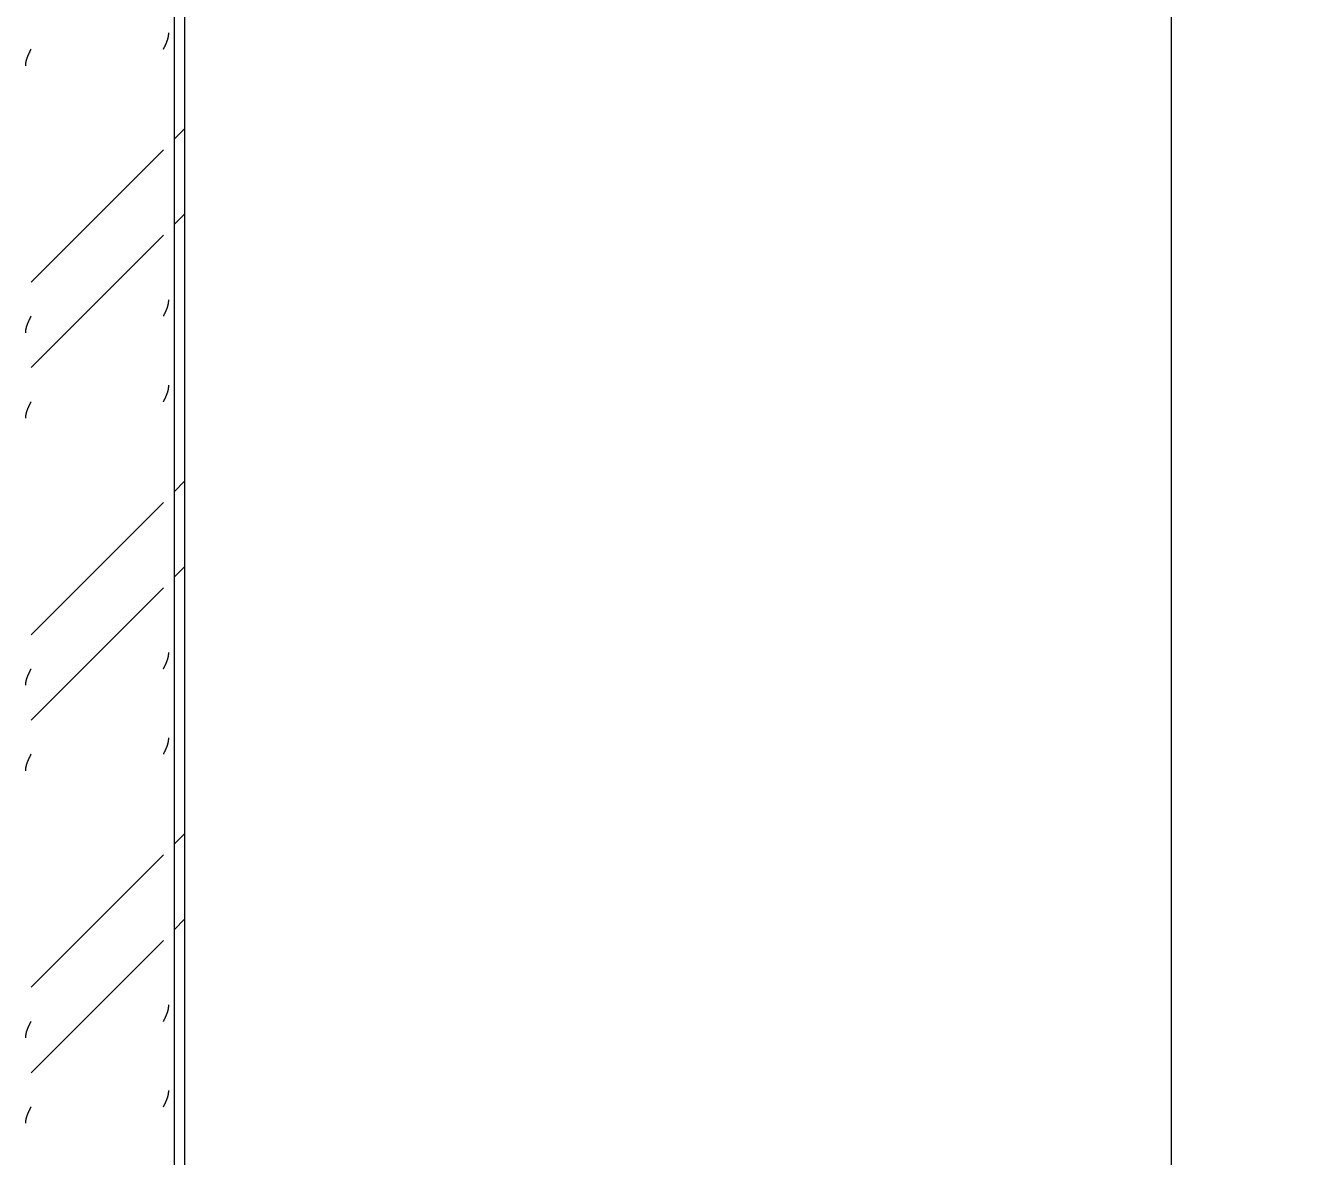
# Model space of a CAD drawing. Header units: centimetres. Extents: x -6111 to 13767, y -285 to 1600.
# Drawn here: x -4775.8 to -4592.4, y 330.4 to 491.7 of the extents above; entities that cross this region are included whole.
import ezdxf

# ---------------------------------------------------------------- set-up
doc = ezdxf.new("R2010")
doc.units = ezdxf.units.CM
for name, color, linetype, lineweight in [('A-ANNO-DIMS', 7, 'Continuous', 9), ('A-ANNO-DIMS-100', 7, 'Continuous', 9), ('S-COLS', 7, 'Continuous', 9)]:
    doc.layers.add(name, color=color, linetype=linetype, lineweight=lineweight)
doc.styles.add('Century Gothic_1', font='GOTHIC.TTF', dxfattribs={"height": 15})
doc.dimstyles.new('FCA_N_Cotas_E100', dxfattribs={"dimscale": 30.48, "dimtxt": 15.662524, "dimasz": 0.492126, "dimexe": 0.656168, "dimexo": 0.656168, "dimgap": 0.032808, "dimtad": 1, "dimlfac": 0.01, "dimrnd": 0.01, "dimzin": 0, "dimdsep": 46, "dimtxsty": 'Century Gothic_1', "dimblk1": 'OBLIQUE', "dimblk2": 'OBLIQUE', "dimsah": 1, "dimcen": 0.09, "dimdle": 0.656168, "dimadec": 3, "dimazin": 2, "dimtfac": 1, "dimtdec": 4, "dimtix": 1, "dimtmove": 0, "dimatfit": 3, "dimfxl": 1, "dimtvp": 1, "dimtolj": 1, "dimtzin": 0, "dimarcsym": 2})
pattern_1 = [(45, (0, 0), (-25.14472, 25.14472), []), (45, (0, 38.1), (-25.14472, 25.14472), [])]

# ---------------------------------------------------------------- blocks, each defined once
blk = doc.blocks.new('FP_3-Elevación Eje 1')
at = {"layer": 'S-COLS', "color": 9, "true_color": 0xc0c0c0}
for p, q in [((-4755.52, 489.74), (-4755.51, 489.77)), ((-4755.51, 489.77), (-4755.5, 489.81)), ((-4755.5, 489.81), (-4755.49, 489.85)), ((-4755.49, 489.85), (-4755.48, 489.88)), ((-4755.48, 489.88), (-4755.47, 489.92)), ((-4755.47, 489.92), (-4755.46, 489.96)), ((-4755.46, 489.96), (-4755.45, 490)), ((-4755.45, 490), (-4755.44, 490.03)), ((-4755.44, 490.03), (-4755.43, 490.07)), ((-4755.43, 490.11), (-4755.42, 490.15)), ((-4755.43, 490.07), (-4755.43, 490.11)), ((-4755.42, 490.15), (-4755.41, 490.18)), ((-4755.41, 490.22), (-4755.4, 490.26)), ((-4755.41, 490.18), (-4755.41, 490.22)), ((-4755.4, 490.3), (-4755.39, 490.33)), ((-4755.4, 490.26), (-4755.4, 490.3)), ((-4755.39, 490.37), (-4755.38, 490.41)), ((-4755.39, 490.33), (-4755.39, 490.37)), ((-4755.38, 490.48), (-4755.37, 490.52)), ((-4755.38, 490.44), (-4755.38, 490.48)), ((-4755.38, 490.41), (-4755.38, 490.44)), ((-4755.37, 490.63), (-4755.37, 490.67)), ((-4755.37, 490.59), (-4755.37, 490.63)), ((-4755.37, 490.56), (-4755.37, 490.59)), ((-4755.37, 490.52), (-4755.37, 490.56)), ((-4756.14, 488.32), (-4756.12, 488.36)), ((-4756.12, 488.36), (-4756.1, 488.39)), ((-4756.1, 488.39), (-4756.08, 488.43)), ((-4756.08, 488.43), (-4756.06, 488.47)), ((-4756.06, 488.47), (-4756.04, 488.5)), ((-4756.04, 488.5), (-4756.02, 488.54)), ((-4756.02, 488.54), (-4756.01, 488.58)), ((-4756.01, 488.58), (-4755.99, 488.62)), ((-4755.99, 488.62), (-4755.97, 488.65)), ((-4755.97, 488.65), (-4755.95, 488.69)), ((-4755.95, 488.69), (-4755.93, 488.73)), ((-4755.93, 488.73), (-4755.91, 488.77)), ((-4755.91, 488.77), (-4755.9, 488.8)), ((-4755.9, 488.8), (-4755.88, 488.84)), ((-4755.88, 488.84), (-4755.86, 488.88)), ((-4755.86, 488.88), (-4755.84, 488.91)), ((-4755.84, 488.91), (-4755.83, 488.95)), ((-4755.83, 488.95), (-4755.81, 488.99)), ((-4755.81, 488.99), (-4755.79, 489.03)), ((-4755.79, 489.03), (-4755.77, 489.06)), ((-4755.77, 489.06), (-4755.76, 489.1)), ((-4755.76, 489.1), (-4755.74, 489.14)), ((-4755.74, 489.14), (-4755.73, 489.18)), ((-4755.73, 489.18), (-4755.71, 489.21)), ((-4755.71, 489.21), (-4755.69, 489.25)), ((-4755.69, 489.25), (-4755.68, 489.29)), ((-4755.68, 489.29), (-4755.66, 489.33)), ((-4755.66, 489.33), (-4755.65, 489.36)), ((-4755.65, 489.36), (-4755.63, 489.4)), ((-4755.63, 489.4), (-4755.62, 489.44)), ((-4755.62, 489.44), (-4755.61, 489.47)), ((-4755.61, 489.47), (-4755.59, 489.51)), ((-4755.59, 489.51), (-4755.58, 489.55)), ((-4755.58, 489.55), (-4755.57, 489.59)), ((-4755.57, 489.59), (-4755.55, 489.62)), ((-4755.55, 489.62), (-4755.54, 489.66)), ((-4755.54, 489.66), (-4755.53, 489.7)), ((-4755.53, 489.7), (-4755.52, 489.74)), ((-4755.66, 451.23), (-4755.65, 451.26)), ((-4755.65, 451.26), (-4755.63, 451.3)), ((-4755.63, 451.3), (-4755.62, 451.34)), ((-4755.62, 451.34), (-4755.61, 451.37)), ((-4755.61, 451.37), (-4755.59, 451.41)), ((-4755.59, 451.41), (-4755.58, 451.45)), ((-4755.58, 451.45), (-4755.57, 451.49)), ((-4755.57, 451.49), (-4755.55, 451.52)), ((-4755.55, 451.52), (-4755.54, 451.56)), ((-4755.54, 451.56), (-4755.53, 451.6)), ((-4755.53, 451.6), (-4755.52, 451.64)), ((-4755.52, 451.64), (-4755.51, 451.67)), ((-4755.51, 451.67), (-4755.5, 451.71)), ((-4755.5, 451.71), (-4755.49, 451.75)), ((-4755.49, 451.75), (-4755.48, 451.78)), ((-4755.48, 451.78), (-4755.47, 451.82)), ((-4755.47, 451.82), (-4755.46, 451.86)), ((-4755.46, 451.86), (-4755.45, 451.9)), ((-4755.45, 451.9), (-4755.44, 451.93)), ((-4755.44, 451.93), (-4755.43, 451.97)), ((-4755.43, 452.01), (-4755.42, 452.05)), ((-4755.43, 451.97), (-4755.43, 452.01)), ((-4755.42, 452.05), (-4755.41, 452.08)), ((-4755.41, 452.12), (-4755.4, 452.16)), ((-4755.41, 452.08), (-4755.41, 452.12)), ((-4755.4, 452.2), (-4755.39, 452.23)), ((-4755.4, 452.16), (-4755.4, 452.2)), ((-4755.39, 452.27), (-4755.38, 452.31)), ((-4755.39, 452.23), (-4755.39, 452.27)), ((-4755.38, 452.38), (-4755.37, 452.42)), ((-4755.38, 452.34), (-4755.38, 452.38)), ((-4755.38, 452.31), (-4755.38, 452.34)), ((-4755.37, 452.53), (-4755.37, 452.57)), ((-4755.37, 452.49), (-4755.37, 452.53)), ((-4755.37, 452.46), (-4755.37, 452.49)), ((-4755.37, 452.42), (-4755.37, 452.46)), ((-4756.14, 450.22), (-4756.12, 450.26)), ((-4756.12, 450.26), (-4756.1, 450.29)), ((-4756.1, 450.29), (-4756.08, 450.33)), ((-4756.08, 450.33), (-4756.06, 450.37)), ((-4756.06, 450.37), (-4756.04, 450.4)), ((-4756.04, 450.4), (-4756.02, 450.44)), ((-4756.02, 450.44), (-4756.01, 450.48)), ((-4756.01, 450.48), (-4755.99, 450.52)), ((-4755.99, 450.52), (-4755.97, 450.55)), ((-4755.97, 450.55), (-4755.95, 450.59)), ((-4755.95, 450.59), (-4755.93, 450.63)), ((-4755.93, 450.63), (-4755.91, 450.67)), ((-4755.91, 450.67), (-4755.9, 450.7)), ((-4755.9, 450.7), (-4755.88, 450.74)), ((-4755.88, 450.74), (-4755.86, 450.78)), ((-4755.86, 450.78), (-4755.84, 450.81)), ((-4755.84, 450.81), (-4755.83, 450.85)), ((-4755.83, 450.85), (-4755.81, 450.89)), ((-4755.81, 450.89), (-4755.79, 450.93)), ((-4755.79, 450.93), (-4755.77, 450.96)), ((-4755.77, 450.96), (-4755.76, 451)), ((-4755.76, 451), (-4755.74, 451.04)), ((-4755.74, 451.04), (-4755.73, 451.08)), ((-4755.73, 451.08), (-4755.71, 451.11)), ((-4755.71, 451.11), (-4755.69, 451.15)), ((-4755.69, 451.15), (-4755.68, 451.19)), ((-4755.68, 451.19), (-4755.66, 451.23)), ((-4755.38, 440.19), (-4755.37, 440.23)), ((-4755.37, 440.34), (-4755.37, 440.38)), ((-4755.37, 440.3), (-4755.37, 440.34)), ((-4755.37, 440.27), (-4755.37, 440.3)), ((-4755.37, 440.23), (-4755.37, 440.27)), ((-4755.97, 438.36), (-4755.95, 438.4)), ((-4755.95, 438.4), (-4755.93, 438.44)), ((-4755.93, 438.44), (-4755.91, 438.48)), ((-4755.91, 438.48), (-4755.9, 438.51)), ((-4755.9, 438.51), (-4755.88, 438.55)), ((-4755.88, 438.55), (-4755.86, 438.59)), ((-4755.86, 438.59), (-4755.84, 438.63)), ((-4755.84, 438.63), (-4755.83, 438.66)), ((-4755.83, 438.66), (-4755.81, 438.7)), ((-4755.81, 438.7), (-4755.79, 438.74)), ((-4755.79, 438.74), (-4755.77, 438.77)), ((-4755.77, 438.77), (-4755.76, 438.81)), ((-4755.76, 438.81), (-4755.74, 438.85)), ((-4755.74, 438.85), (-4755.73, 438.89)), ((-4755.73, 438.89), (-4755.71, 438.92)), ((-4755.71, 438.92), (-4755.69, 438.96)), ((-4755.69, 438.96), (-4755.68, 439)), ((-4755.68, 439), (-4755.66, 439.04)), ((-4755.66, 439.04), (-4755.65, 439.07)), ((-4755.65, 439.07), (-4755.63, 439.11)), ((-4755.63, 439.11), (-4755.62, 439.15)), ((-4755.62, 439.15), (-4755.61, 439.19)), ((-4755.61, 439.19), (-4755.59, 439.22)), ((-4755.59, 439.22), (-4755.58, 439.26)), ((-4755.58, 439.26), (-4755.57, 439.3)), ((-4755.57, 439.3), (-4755.55, 439.33)), ((-4755.55, 439.33), (-4755.54, 439.37)), ((-4755.54, 439.37), (-4755.53, 439.41)), ((-4755.53, 439.41), (-4755.52, 439.45)), ((-4755.52, 439.45), (-4755.51, 439.48)), ((-4755.51, 439.48), (-4755.5, 439.52)), ((-4755.5, 439.52), (-4755.49, 439.56)), ((-4755.49, 439.56), (-4755.48, 439.6)), ((-4755.48, 439.6), (-4755.47, 439.63)), ((-4755.47, 439.63), (-4755.46, 439.67)), ((-4755.46, 439.67), (-4755.45, 439.71)), ((-4755.45, 439.71), (-4755.44, 439.74)), ((-4755.44, 439.74), (-4755.43, 439.78)), ((-4755.43, 439.82), (-4755.42, 439.86)), ((-4755.43, 439.78), (-4755.43, 439.82)), ((-4755.42, 439.86), (-4755.41, 439.89)), ((-4755.41, 439.93), (-4755.4, 439.97)), ((-4755.41, 439.89), (-4755.41, 439.93)), ((-4755.4, 440.01), (-4755.39, 440.04)), ((-4755.4, 439.97), (-4755.4, 440.01)), ((-4755.39, 440.08), (-4755.38, 440.12)), ((-4755.39, 440.04), (-4755.39, 440.08)), ((-4755.38, 440.15), (-4755.38, 440.19)), ((-4755.38, 440.12), (-4755.38, 440.15)), ((-4756.14, 438.03), (-4756.12, 438.07)), ((-4756.12, 438.07), (-4756.1, 438.1)), ((-4756.1, 438.1), (-4756.08, 438.14)), ((-4756.08, 438.14), (-4756.06, 438.18)), ((-4756.06, 438.18), (-4756.04, 438.22)), ((-4756.04, 438.22), (-4756.02, 438.25)), ((-4756.02, 438.25), (-4756.01, 438.29)), ((-4756.01, 438.29), (-4755.99, 438.33)), ((-4755.99, 438.33), (-4755.97, 438.36)), ((-4755.43, 401.72), (-4755.42, 401.76)), ((-4755.43, 401.68), (-4755.43, 401.72)), ((-4755.42, 401.76), (-4755.41, 401.79)), ((-4755.41, 401.83), (-4755.4, 401.87)), ((-4755.41, 401.79), (-4755.41, 401.83)), ((-4755.4, 401.91), (-4755.39, 401.94)), ((-4755.4, 401.87), (-4755.4, 401.91)), ((-4755.39, 401.98), (-4755.38, 402.02)), ((-4755.39, 401.94), (-4755.39, 401.98)), ((-4755.38, 402.09), (-4755.37, 402.13)), ((-4755.38, 402.05), (-4755.38, 402.09)), ((-4755.38, 402.02), (-4755.38, 402.05)), ((-4755.37, 402.24), (-4755.37, 402.28)), ((-4755.37, 402.2), (-4755.37, 402.24)), ((-4755.37, 402.17), (-4755.37, 402.2)), ((-4755.37, 402.13), (-4755.37, 402.17)), ((-4756.14, 399.93), (-4756.12, 399.97)), ((-4756.12, 399.97), (-4756.1, 400)), ((-4756.1, 400), (-4756.08, 400.04)), ((-4756.08, 400.04), (-4756.06, 400.08)), ((-4756.06, 400.08), (-4756.04, 400.12)), ((-4756.04, 400.12), (-4756.02, 400.15)), ((-4756.02, 400.15), (-4756.01, 400.19)), ((-4756.01, 400.19), (-4755.99, 400.23)), ((-4755.99, 400.23), (-4755.97, 400.26)), ((-4755.97, 400.26), (-4755.95, 400.3)), ((-4755.95, 400.3), (-4755.93, 400.34)), ((-4755.93, 400.34), (-4755.91, 400.38)), ((-4755.91, 400.38), (-4755.9, 400.41)), ((-4755.9, 400.41), (-4755.88, 400.45)), ((-4755.88, 400.45), (-4755.86, 400.49)), ((-4755.86, 400.49), (-4755.84, 400.53)), ((-4755.84, 400.53), (-4755.83, 400.56)), ((-4755.83, 400.56), (-4755.81, 400.6)), ((-4755.81, 400.6), (-4755.79, 400.64)), ((-4755.79, 400.64), (-4755.77, 400.67)), ((-4755.77, 400.67), (-4755.76, 400.71)), ((-4755.76, 400.71), (-4755.74, 400.75)), ((-4755.74, 400.75), (-4755.73, 400.79)), ((-4755.73, 400.79), (-4755.71, 400.82)), ((-4755.71, 400.82), (-4755.69, 400.86)), ((-4755.69, 400.86), (-4755.68, 400.9)), ((-4755.68, 400.9), (-4755.66, 400.94)), ((-4755.66, 400.94), (-4755.65, 400.97)), ((-4755.65, 400.97), (-4755.63, 401.01)), ((-4755.63, 401.01), (-4755.62, 401.05)), ((-4755.62, 401.05), (-4755.61, 401.09)), ((-4755.61, 401.09), (-4755.59, 401.12)), ((-4755.59, 401.12), (-4755.58, 401.16)), ((-4755.58, 401.16), (-4755.57, 401.2)), ((-4755.57, 401.2), (-4755.55, 401.23)), ((-4755.55, 401.23), (-4755.54, 401.27)), ((-4755.54, 401.27), (-4755.53, 401.31)), ((-4755.53, 401.31), (-4755.52, 401.35)), ((-4755.52, 401.35), (-4755.51, 401.38)), ((-4755.51, 401.38), (-4755.5, 401.42)), ((-4755.5, 401.42), (-4755.49, 401.46)), ((-4755.49, 401.46), (-4755.48, 401.5)), ((-4755.48, 401.5), (-4755.47, 401.53)), ((-4755.47, 401.53), (-4755.46, 401.57)), ((-4755.46, 401.57), (-4755.45, 401.61)), ((-4755.45, 401.61), (-4755.44, 401.64)), ((-4755.44, 401.64), (-4755.43, 401.68)), ((-4755.62, 388.86), (-4755.61, 388.9)), ((-4755.61, 388.9), (-4755.59, 388.93)), ((-4755.59, 388.93), (-4755.58, 388.97)), ((-4755.58, 388.97), (-4755.57, 389.01)), ((-4755.57, 389.01), (-4755.55, 389.04)), ((-4755.55, 389.04), (-4755.54, 389.08)), ((-4755.54, 389.08), (-4755.53, 389.12)), ((-4755.53, 389.12), (-4755.52, 389.16)), ((-4755.52, 389.16), (-4755.51, 389.19)), ((-4755.51, 389.19), (-4755.5, 389.23)), ((-4755.5, 389.23), (-4755.49, 389.27)), ((-4755.49, 389.27), (-4755.48, 389.31)), ((-4755.48, 389.31), (-4755.47, 389.34)), ((-4755.47, 389.34), (-4755.46, 389.38)), ((-4755.46, 389.38), (-4755.45, 389.42)), ((-4755.45, 389.42), (-4755.44, 389.46)), ((-4755.44, 389.46), (-4755.43, 389.49)), ((-4755.43, 389.53), (-4755.42, 389.57)), ((-4755.43, 389.49), (-4755.43, 389.53)), ((-4755.42, 389.57), (-4755.41, 389.6)), ((-4755.41, 389.64), (-4755.4, 389.68)), ((-4755.41, 389.6), (-4755.41, 389.64)), ((-4755.4, 389.72), (-4755.39, 389.75)), ((-4755.4, 389.68), (-4755.4, 389.72)), ((-4755.39, 389.79), (-4755.38, 389.83)), ((-4755.39, 389.75), (-4755.39, 389.79)), ((-4755.38, 389.9), (-4755.37, 389.94)), ((-4755.38, 389.87), (-4755.38, 389.9)), ((-4755.38, 389.83), (-4755.38, 389.87)), ((-4755.37, 390.05), (-4755.37, 390.09)), ((-4755.37, 390.01), (-4755.37, 390.05)), ((-4755.37, 389.98), (-4755.37, 390.01)), ((-4755.37, 389.94), (-4755.37, 389.98)), ((-4756.14, 387.74), (-4756.12, 387.78)), ((-4756.12, 387.78), (-4756.1, 387.81)), ((-4756.1, 387.81), (-4756.08, 387.85)), ((-4756.08, 387.85), (-4756.06, 387.89)), ((-4756.06, 387.89), (-4756.04, 387.93)), ((-4756.04, 387.93), (-4756.02, 387.96)), ((-4756.02, 387.96), (-4756.01, 388)), ((-4756.01, 388), (-4755.99, 388.04)), ((-4755.99, 388.04), (-4755.97, 388.07)), ((-4755.97, 388.07), (-4755.95, 388.11)), ((-4755.95, 388.11), (-4755.93, 388.15)), ((-4755.93, 388.15), (-4755.91, 388.19)), ((-4755.91, 388.19), (-4755.9, 388.22)), ((-4755.9, 388.22), (-4755.88, 388.26)), ((-4755.88, 388.26), (-4755.86, 388.3)), ((-4755.86, 388.3), (-4755.84, 388.34)), ((-4755.84, 388.34), (-4755.83, 388.37)), ((-4755.83, 388.37), (-4755.81, 388.41)), ((-4755.81, 388.41), (-4755.79, 388.45)), ((-4755.79, 388.45), (-4755.77, 388.49)), ((-4755.77, 388.49), (-4755.76, 388.52)), ((-4755.76, 388.52), (-4755.74, 388.56)), ((-4755.74, 388.56), (-4755.73, 388.6)), ((-4755.73, 388.6), (-4755.71, 388.63)), ((-4755.71, 388.63), (-4755.69, 388.67)), ((-4755.69, 388.67), (-4755.68, 388.71)), ((-4755.68, 388.71), (-4755.66, 388.75)), ((-4755.66, 388.75), (-4755.65, 388.78)), ((-4755.65, 388.78), (-4755.63, 388.82)), ((-4755.63, 388.82), (-4755.62, 388.86)), ((-4755.81, 350.31), (-4755.79, 350.35)), ((-4755.79, 350.35), (-4755.77, 350.39)), ((-4755.77, 350.39), (-4755.76, 350.42)), ((-4755.76, 350.42), (-4755.74, 350.46)), ((-4755.74, 350.46), (-4755.73, 350.5)), ((-4755.73, 350.5), (-4755.71, 350.53)), ((-4755.71, 350.53), (-4755.69, 350.57)), ((-4755.69, 350.57), (-4755.68, 350.61)), ((-4755.68, 350.61), (-4755.66, 350.65)), ((-4755.66, 350.65), (-4755.65, 350.68)), ((-4755.65, 350.68), (-4755.63, 350.72)), ((-4755.63, 350.72), (-4755.62, 350.76)), ((-4755.62, 350.76), (-4755.61, 350.8)), ((-4755.61, 350.8), (-4755.59, 350.83)), ((-4755.59, 350.83), (-4755.58, 350.87)), ((-4755.58, 350.87), (-4755.57, 350.91)), ((-4755.57, 350.91), (-4755.55, 350.94)), ((-4755.55, 350.94), (-4755.54, 350.98)), ((-4755.54, 350.98), (-4755.53, 351.02)), ((-4755.53, 351.02), (-4755.52, 351.06)), ((-4755.52, 351.06), (-4755.51, 351.09)), ((-4755.51, 351.09), (-4755.5, 351.13)), ((-4755.5, 351.13), (-4755.49, 351.17)), ((-4755.49, 351.17), (-4755.48, 351.21)), ((-4755.48, 351.21), (-4755.47, 351.24)), ((-4755.47, 351.24), (-4755.46, 351.28)), ((-4755.46, 351.28), (-4755.45, 351.32)), ((-4755.45, 351.32), (-4755.44, 351.36)), ((-4755.44, 351.36), (-4755.43, 351.39)), ((-4755.43, 351.43), (-4755.42, 351.47)), ((-4755.43, 351.39), (-4755.43, 351.43)), ((-4755.42, 351.47), (-4755.41, 351.5)), ((-4755.41, 351.54), (-4755.4, 351.58)), ((-4755.41, 351.5), (-4755.41, 351.54)), ((-4755.4, 351.62), (-4755.39, 351.65)), ((-4755.4, 351.58), (-4755.4, 351.62)), ((-4755.39, 351.69), (-4755.38, 351.73)), ((-4755.39, 351.65), (-4755.39, 351.69)), ((-4755.38, 351.8), (-4755.37, 351.84)), ((-4755.38, 351.77), (-4755.38, 351.8)), ((-4755.38, 351.73), (-4755.38, 351.77)), ((-4755.37, 351.95), (-4755.37, 351.99)), ((-4755.37, 351.91), (-4755.37, 351.95)), ((-4755.37, 351.88), (-4755.37, 351.91)), ((-4755.37, 351.84), (-4755.37, 351.88)), ((-4756.14, 349.64), (-4756.12, 349.68)), ((-4756.12, 349.68), (-4756.1, 349.71)), ((-4756.1, 349.71), (-4756.08, 349.75)), ((-4756.08, 349.75), (-4756.06, 349.79)), ((-4756.06, 349.79), (-4756.04, 349.83)), ((-4756.04, 349.83), (-4756.02, 349.86)), ((-4756.02, 349.86), (-4756.01, 349.9)), ((-4756.01, 349.9), (-4755.99, 349.94)), ((-4755.99, 349.94), (-4755.97, 349.97)), ((-4755.97, 349.97), (-4755.95, 350.01)), ((-4755.95, 350.01), (-4755.93, 350.05)), ((-4755.93, 350.05), (-4755.91, 350.09)), ((-4755.91, 350.09), (-4755.9, 350.12)), ((-4755.9, 350.12), (-4755.88, 350.16)), ((-4755.88, 350.16), (-4755.86, 350.2)), ((-4755.86, 350.2), (-4755.84, 350.24)), ((-4755.84, 350.24), (-4755.83, 350.27)), ((-4755.83, 350.27), (-4755.81, 350.31)), ((-4755.41, 339.35), (-4755.4, 339.39)), ((-4755.41, 339.31), (-4755.41, 339.35)), ((-4755.4, 339.43), (-4755.39, 339.46)), ((-4755.4, 339.39), (-4755.4, 339.43)), ((-4755.39, 339.5), (-4755.38, 339.54)), ((-4755.39, 339.46), (-4755.39, 339.5)), ((-4755.38, 339.61), (-4755.37, 339.65)), ((-4755.38, 339.58), (-4755.38, 339.61)), ((-4755.38, 339.54), (-4755.38, 339.58)), ((-4755.37, 339.76), (-4755.37, 339.8)), ((-4755.37, 339.73), (-4755.37, 339.76)), ((-4755.37, 339.69), (-4755.37, 339.73)), ((-4755.37, 339.65), (-4755.37, 339.69)), ((-4756.12, 337.49), (-4756.1, 337.52)), ((-4756.1, 337.52), (-4756.08, 337.56)), ((-4756.08, 337.56), (-4756.06, 337.6)), ((-4756.06, 337.6), (-4756.04, 337.64)), ((-4756.04, 337.64), (-4756.02, 337.67)), ((-4756.02, 337.67), (-4756.01, 337.71)), ((-4756.01, 337.71), (-4755.99, 337.75)), ((-4755.99, 337.75), (-4755.97, 337.79)), ((-4755.97, 337.79), (-4755.95, 337.82)), ((-4755.95, 337.82), (-4755.93, 337.86)), ((-4755.93, 337.86), (-4755.91, 337.9)), ((-4755.91, 337.9), (-4755.9, 337.93)), ((-4755.9, 337.93), (-4755.88, 337.97)), ((-4755.88, 337.97), (-4755.86, 338.01)), ((-4755.86, 338.01), (-4755.84, 338.05)), ((-4755.84, 338.05), (-4755.83, 338.08)), ((-4755.83, 338.08), (-4755.81, 338.12)), ((-4755.81, 338.12), (-4755.79, 338.16)), ((-4755.79, 338.16), (-4755.77, 338.2)), ((-4755.77, 338.2), (-4755.76, 338.23)), ((-4755.76, 338.23), (-4755.74, 338.27)), ((-4755.74, 338.27), (-4755.73, 338.31)), ((-4755.73, 338.31), (-4755.71, 338.34)), ((-4755.71, 338.34), (-4755.69, 338.38)), ((-4755.69, 338.38), (-4755.68, 338.42)), ((-4755.68, 338.42), (-4755.66, 338.46)), ((-4755.66, 338.46), (-4755.65, 338.49)), ((-4755.65, 338.49), (-4755.63, 338.53)), ((-4755.63, 338.53), (-4755.62, 338.57)), ((-4755.62, 338.57), (-4755.61, 338.61)), ((-4755.61, 338.61), (-4755.59, 338.64)), ((-4755.59, 338.64), (-4755.58, 338.68)), ((-4755.58, 338.68), (-4755.57, 338.72)), ((-4755.57, 338.72), (-4755.55, 338.76)), ((-4755.55, 338.76), (-4755.54, 338.79)), ((-4755.54, 338.79), (-4755.53, 338.83)), ((-4755.53, 338.83), (-4755.52, 338.87)), ((-4755.52, 338.87), (-4755.51, 338.9)), ((-4755.51, 338.9), (-4755.5, 338.94)), ((-4755.5, 338.94), (-4755.49, 338.98)), ((-4755.49, 338.98), (-4755.48, 339.02)), ((-4755.48, 339.02), (-4755.47, 339.05)), ((-4755.47, 339.05), (-4755.46, 339.09)), ((-4755.46, 339.09), (-4755.45, 339.13)), ((-4755.45, 339.13), (-4755.44, 339.17)), ((-4755.44, 339.17), (-4755.43, 339.2)), ((-4755.43, 339.24), (-4755.42, 339.28)), ((-4755.43, 339.2), (-4755.43, 339.24)), ((-4755.42, 339.28), (-4755.41, 339.31)), ((-4756.14, 337.45), (-4756.12, 337.49))]:
    blk.add_line(p, q, dxfattribs=at)
blk = doc.blocks.new('FP_4-Elevación Eje 1')
at = {"layer": 'S-COLS', "color": 9, "true_color": 0xc0c0c0}
for p, q in [((-4775.22, 487.91), (-4775.2, 487.94)), ((-4775.2, 487.94), (-4775.19, 487.98)), ((-4775.19, 487.98), (-4775.17, 488.02)), ((-4775.17, 488.02), (-4775.15, 488.06)), ((-4775.15, 488.06), (-4775.13, 488.09)), ((-4775.13, 488.09), (-4775.11, 488.13)), ((-4775.11, 488.13), (-4775.09, 488.17)), ((-4775.09, 488.17), (-4775.07, 488.21)), ((-4775.07, 488.21), (-4775.05, 488.24)), ((-4775.05, 488.24), (-4775.04, 488.28)), ((-4775.04, 488.28), (-4775.02, 488.32)), ((-4775.78, 486.15), (-4775.77, 486.19)), ((-4775.78, 486.12), (-4775.78, 486.15)), ((-4775.78, 486.08), (-4775.78, 486.12)), ((-4775.77, 486.27), (-4775.76, 486.3)), ((-4775.77, 486.23), (-4775.77, 486.27)), ((-4775.77, 486.19), (-4775.77, 486.23)), ((-4775.76, 486.34), (-4775.75, 486.38)), ((-4775.76, 486.3), (-4775.76, 486.34)), ((-4775.75, 486.42), (-4775.74, 486.45)), ((-4775.75, 486.38), (-4775.75, 486.42)), ((-4775.74, 486.45), (-4775.73, 486.49)), ((-4775.73, 486.53), (-4775.72, 486.56)), ((-4775.73, 486.49), (-4775.73, 486.53)), ((-4775.72, 486.56), (-4775.71, 486.6)), ((-4775.71, 486.6), (-4775.7, 486.64)), ((-4775.7, 486.64), (-4775.69, 486.68)), ((-4775.69, 486.71), (-4775.68, 486.75)), ((-4775.69, 486.68), (-4775.69, 486.71)), ((-4775.68, 486.75), (-4775.67, 486.79)), ((-4775.67, 486.79), (-4775.66, 486.83)), ((-4775.66, 486.83), (-4775.65, 486.86)), ((-4775.65, 486.86), (-4775.63, 486.9)), ((-4775.63, 486.9), (-4775.62, 486.94)), ((-4775.62, 486.94), (-4775.61, 486.97)), ((-4775.61, 486.97), (-4775.6, 487.01)), ((-4775.6, 487.01), (-4775.59, 487.05)), ((-4775.59, 487.05), (-4775.57, 487.09)), ((-4775.57, 487.09), (-4775.56, 487.12)), ((-4775.56, 487.12), (-4775.55, 487.16)), ((-4775.55, 487.16), (-4775.53, 487.2)), ((-4775.53, 487.2), (-4775.52, 487.24)), ((-4775.52, 487.24), (-4775.5, 487.27)), ((-4775.5, 487.27), (-4775.49, 487.31)), ((-4775.49, 487.31), (-4775.47, 487.35)), ((-4775.47, 487.35), (-4775.46, 487.39)), ((-4775.46, 487.39), (-4775.44, 487.42)), ((-4775.44, 487.42), (-4775.43, 487.46)), ((-4775.43, 487.46), (-4775.41, 487.5)), ((-4775.41, 487.5), (-4775.4, 487.53)), ((-4775.4, 487.53), (-4775.38, 487.57)), ((-4775.38, 487.57), (-4775.36, 487.61)), ((-4775.36, 487.61), (-4775.35, 487.65)), ((-4775.35, 487.65), (-4775.33, 487.68)), ((-4775.33, 487.68), (-4775.31, 487.72)), ((-4775.31, 487.72), (-4775.29, 487.76)), ((-4775.29, 487.76), (-4775.28, 487.8)), ((-4775.28, 487.8), (-4775.26, 487.83)), ((-4775.26, 487.83), (-4775.24, 487.87)), ((-4775.24, 487.87), (-4775.22, 487.91)), ((-4775.79, 485.97), (-4775.78, 486)), ((-4775.78, 486.04), (-4775.78, 486.08)), ((-4775.78, 486), (-4775.78, 486.04)), ((-4775.41, 449.4), (-4775.4, 449.43)), ((-4775.4, 449.43), (-4775.38, 449.47)), ((-4775.38, 449.47), (-4775.36, 449.51)), ((-4775.36, 449.51), (-4775.35, 449.55)), ((-4775.35, 449.55), (-4775.33, 449.58)), ((-4775.33, 449.58), (-4775.31, 449.62)), ((-4775.31, 449.62), (-4775.29, 449.66)), ((-4775.29, 449.66), (-4775.28, 449.7)), ((-4775.28, 449.7), (-4775.26, 449.73)), ((-4775.26, 449.73), (-4775.24, 449.77)), ((-4775.24, 449.77), (-4775.22, 449.81)), ((-4775.22, 449.81), (-4775.2, 449.84)), ((-4775.2, 449.84), (-4775.19, 449.88)), ((-4775.19, 449.88), (-4775.17, 449.92)), ((-4775.17, 449.92), (-4775.15, 449.96)), ((-4775.15, 449.96), (-4775.13, 449.99)), ((-4775.13, 449.99), (-4775.11, 450.03)), ((-4775.11, 450.03), (-4775.09, 450.07)), ((-4775.09, 450.07), (-4775.07, 450.11)), ((-4775.07, 450.11), (-4775.05, 450.14)), ((-4775.05, 450.14), (-4775.04, 450.18)), ((-4775.04, 450.18), (-4775.02, 450.22)), ((-4775.79, 447.87), (-4775.78, 447.9)), ((-4775.78, 448.05), (-4775.77, 448.09)), ((-4775.78, 448.02), (-4775.78, 448.05)), ((-4775.78, 447.98), (-4775.78, 448.02)), ((-4775.78, 447.94), (-4775.78, 447.98)), ((-4775.78, 447.9), (-4775.78, 447.94)), ((-4775.77, 448.17), (-4775.76, 448.2)), ((-4775.77, 448.13), (-4775.77, 448.17)), ((-4775.77, 448.09), (-4775.77, 448.13)), ((-4775.76, 448.24), (-4775.75, 448.28)), ((-4775.76, 448.2), (-4775.76, 448.24)), ((-4775.75, 448.32), (-4775.74, 448.35)), ((-4775.75, 448.28), (-4775.75, 448.32)), ((-4775.74, 448.35), (-4775.73, 448.39)), ((-4775.73, 448.43), (-4775.72, 448.46)), ((-4775.73, 448.39), (-4775.73, 448.43)), ((-4775.72, 448.46), (-4775.71, 448.5)), ((-4775.71, 448.5), (-4775.7, 448.54)), ((-4775.7, 448.54), (-4775.69, 448.58)), ((-4775.69, 448.61), (-4775.68, 448.65)), ((-4775.69, 448.58), (-4775.69, 448.61)), ((-4775.68, 448.65), (-4775.67, 448.69)), ((-4775.67, 448.69), (-4775.66, 448.73)), ((-4775.66, 448.73), (-4775.65, 448.76)), ((-4775.65, 448.76), (-4775.63, 448.8)), ((-4775.63, 448.8), (-4775.62, 448.84)), ((-4775.62, 448.84), (-4775.61, 448.87)), ((-4775.61, 448.87), (-4775.6, 448.91)), ((-4775.6, 448.91), (-4775.59, 448.95)), ((-4775.59, 448.95), (-4775.57, 448.99)), ((-4775.57, 448.99), (-4775.56, 449.02)), ((-4775.56, 449.02), (-4775.55, 449.06)), ((-4775.55, 449.06), (-4775.53, 449.1)), ((-4775.53, 449.1), (-4775.52, 449.14)), ((-4775.52, 449.14), (-4775.5, 449.17)), ((-4775.5, 449.17), (-4775.49, 449.21)), ((-4775.49, 449.21), (-4775.47, 449.25)), ((-4775.47, 449.25), (-4775.46, 449.29)), ((-4775.46, 449.29), (-4775.44, 449.32)), ((-4775.44, 449.32), (-4775.43, 449.36)), ((-4775.43, 449.36), (-4775.41, 449.4)), ((-4775.66, 436.54), (-4775.65, 436.57)), ((-4775.65, 436.57), (-4775.63, 436.61)), ((-4775.63, 436.61), (-4775.62, 436.65)), ((-4775.62, 436.65), (-4775.61, 436.69)), ((-4775.61, 436.69), (-4775.6, 436.72)), ((-4775.6, 436.72), (-4775.59, 436.76)), ((-4775.59, 436.76), (-4775.57, 436.8)), ((-4775.57, 436.8), (-4775.56, 436.83)), ((-4775.56, 436.83), (-4775.55, 436.87)), ((-4775.55, 436.87), (-4775.53, 436.91)), ((-4775.53, 436.91), (-4775.52, 436.95)), ((-4775.52, 436.95), (-4775.5, 436.98)), ((-4775.5, 436.98), (-4775.49, 437.02)), ((-4775.49, 437.02), (-4775.47, 437.06)), ((-4775.47, 437.06), (-4775.46, 437.1)), ((-4775.46, 437.1), (-4775.44, 437.13)), ((-4775.44, 437.13), (-4775.43, 437.17)), ((-4775.43, 437.17), (-4775.41, 437.21)), ((-4775.41, 437.21), (-4775.4, 437.25)), ((-4775.4, 437.25), (-4775.38, 437.28)), ((-4775.38, 437.28), (-4775.36, 437.32)), ((-4775.36, 437.32), (-4775.35, 437.36)), ((-4775.35, 437.36), (-4775.33, 437.39)), ((-4775.33, 437.39), (-4775.31, 437.43)), ((-4775.31, 437.43), (-4775.29, 437.47)), ((-4775.29, 437.47), (-4775.28, 437.51)), ((-4775.28, 437.51), (-4775.26, 437.54)), ((-4775.26, 437.54), (-4775.24, 437.58)), ((-4775.24, 437.58), (-4775.22, 437.62)), ((-4775.22, 437.62), (-4775.2, 437.66)), ((-4775.2, 437.66), (-4775.19, 437.69)), ((-4775.19, 437.69), (-4775.17, 437.73)), ((-4775.17, 437.73), (-4775.15, 437.77)), ((-4775.15, 437.77), (-4775.13, 437.8)), ((-4775.13, 437.8), (-4775.11, 437.84)), ((-4775.11, 437.84), (-4775.09, 437.88)), ((-4775.09, 437.88), (-4775.07, 437.92)), ((-4775.07, 437.92), (-4775.05, 437.95)), ((-4775.05, 437.95), (-4775.04, 437.99)), ((-4775.04, 437.99), (-4775.02, 438.03)), ((-4775.79, 435.68), (-4775.78, 435.72)), ((-4775.78, 435.86), (-4775.77, 435.9)), ((-4775.78, 435.83), (-4775.78, 435.86)), ((-4775.78, 435.79), (-4775.78, 435.83)), ((-4775.78, 435.75), (-4775.78, 435.79)), ((-4775.78, 435.72), (-4775.78, 435.75)), ((-4775.77, 435.98), (-4775.76, 436.01)), ((-4775.77, 435.94), (-4775.77, 435.98)), ((-4775.77, 435.9), (-4775.77, 435.94)), ((-4775.76, 436.05), (-4775.75, 436.09)), ((-4775.76, 436.01), (-4775.76, 436.05)), ((-4775.75, 436.13), (-4775.74, 436.16)), ((-4775.75, 436.09), (-4775.75, 436.13)), ((-4775.74, 436.16), (-4775.73, 436.2)), ((-4775.73, 436.24), (-4775.72, 436.28)), ((-4775.73, 436.2), (-4775.73, 436.24)), ((-4775.72, 436.28), (-4775.71, 436.31)), ((-4775.71, 436.31), (-4775.7, 436.35)), ((-4775.7, 436.35), (-4775.69, 436.39)), ((-4775.69, 436.42), (-4775.68, 436.46)), ((-4775.69, 436.39), (-4775.69, 436.42)), ((-4775.68, 436.46), (-4775.67, 436.5)), ((-4775.67, 436.5), (-4775.66, 436.54)), ((-4775.05, 399.85), (-4775.04, 399.89)), ((-4775.04, 399.89), (-4775.02, 399.93)), ((-4775.75, 398.03), (-4775.74, 398.06)), ((-4775.74, 398.06), (-4775.73, 398.1)), ((-4775.73, 398.14), (-4775.72, 398.18)), ((-4775.73, 398.1), (-4775.73, 398.14)), ((-4775.72, 398.18), (-4775.71, 398.21)), ((-4775.71, 398.21), (-4775.7, 398.25)), ((-4775.7, 398.25), (-4775.69, 398.29)), ((-4775.69, 398.32), (-4775.68, 398.36)), ((-4775.69, 398.29), (-4775.69, 398.32)), ((-4775.68, 398.36), (-4775.67, 398.4)), ((-4775.67, 398.4), (-4775.66, 398.44)), ((-4775.66, 398.44), (-4775.65, 398.47)), ((-4775.65, 398.47), (-4775.63, 398.51)), ((-4775.63, 398.51), (-4775.62, 398.55)), ((-4775.62, 398.55), (-4775.61, 398.59)), ((-4775.61, 398.59), (-4775.6, 398.62)), ((-4775.6, 398.62), (-4775.59, 398.66)), ((-4775.59, 398.66), (-4775.57, 398.7)), ((-4775.57, 398.7), (-4775.56, 398.73)), ((-4775.56, 398.73), (-4775.55, 398.77)), ((-4775.55, 398.77), (-4775.53, 398.81)), ((-4775.53, 398.81), (-4775.52, 398.85)), ((-4775.52, 398.85), (-4775.5, 398.88)), ((-4775.5, 398.88), (-4775.49, 398.92)), ((-4775.49, 398.92), (-4775.47, 398.96)), ((-4775.47, 398.96), (-4775.46, 399)), ((-4775.46, 399), (-4775.44, 399.03)), ((-4775.44, 399.03), (-4775.43, 399.07)), ((-4775.43, 399.07), (-4775.41, 399.11)), ((-4775.41, 399.11), (-4775.4, 399.15)), ((-4775.4, 399.15), (-4775.38, 399.18)), ((-4775.38, 399.18), (-4775.36, 399.22)), ((-4775.36, 399.22), (-4775.35, 399.26)), ((-4775.35, 399.26), (-4775.33, 399.29)), ((-4775.33, 399.29), (-4775.31, 399.33)), ((-4775.31, 399.33), (-4775.29, 399.37)), ((-4775.29, 399.37), (-4775.28, 399.41)), ((-4775.28, 399.41), (-4775.26, 399.44)), ((-4775.26, 399.44), (-4775.24, 399.48)), ((-4775.24, 399.48), (-4775.22, 399.52)), ((-4775.22, 399.52), (-4775.2, 399.56)), ((-4775.2, 399.56), (-4775.19, 399.59)), ((-4775.19, 399.59), (-4775.17, 399.63)), ((-4775.17, 399.63), (-4775.15, 399.67)), ((-4775.15, 399.67), (-4775.13, 399.7)), ((-4775.13, 399.7), (-4775.11, 399.74)), ((-4775.11, 399.74), (-4775.09, 399.78)), ((-4775.09, 399.78), (-4775.07, 399.82)), ((-4775.07, 399.82), (-4775.05, 399.85)), ((-4775.79, 397.58), (-4775.78, 397.62)), ((-4775.78, 397.76), (-4775.77, 397.8)), ((-4775.78, 397.73), (-4775.78, 397.76)), ((-4775.78, 397.69), (-4775.78, 397.73)), ((-4775.78, 397.65), (-4775.78, 397.69)), ((-4775.78, 397.62), (-4775.78, 397.65)), ((-4775.77, 397.88), (-4775.76, 397.91)), ((-4775.77, 397.84), (-4775.77, 397.88)), ((-4775.77, 397.8), (-4775.77, 397.84)), ((-4775.76, 397.95), (-4775.75, 397.99)), ((-4775.76, 397.91), (-4775.76, 397.95)), ((-4775.75, 397.99), (-4775.75, 398.03)), ((-4775.36, 387.03), (-4775.35, 387.07)), ((-4775.35, 387.07), (-4775.33, 387.1)), ((-4775.33, 387.1), (-4775.31, 387.14)), ((-4775.31, 387.14), (-4775.29, 387.18)), ((-4775.29, 387.18), (-4775.28, 387.22)), ((-4775.28, 387.22), (-4775.26, 387.25)), ((-4775.26, 387.25), (-4775.24, 387.29)), ((-4775.24, 387.29), (-4775.22, 387.33)), ((-4775.22, 387.33), (-4775.2, 387.37)), ((-4775.2, 387.37), (-4775.19, 387.4)), ((-4775.19, 387.4), (-4775.17, 387.44)), ((-4775.17, 387.44), (-4775.15, 387.48)), ((-4775.15, 387.48), (-4775.13, 387.52)), ((-4775.13, 387.52), (-4775.11, 387.55)), ((-4775.11, 387.55), (-4775.09, 387.59)), ((-4775.09, 387.59), (-4775.07, 387.63)), ((-4775.07, 387.63), (-4775.05, 387.66)), ((-4775.05, 387.66), (-4775.04, 387.7)), ((-4775.04, 387.7), (-4775.02, 387.74)), ((-4775.79, 385.39), (-4775.78, 385.43)), ((-4775.78, 385.58), (-4775.77, 385.61)), ((-4775.78, 385.54), (-4775.78, 385.58)), ((-4775.78, 385.5), (-4775.78, 385.54)), ((-4775.78, 385.46), (-4775.78, 385.5)), ((-4775.78, 385.43), (-4775.78, 385.46)), ((-4775.77, 385.69), (-4775.76, 385.72)), ((-4775.77, 385.65), (-4775.77, 385.69)), ((-4775.77, 385.61), (-4775.77, 385.65)), ((-4775.76, 385.76), (-4775.75, 385.8)), ((-4775.76, 385.72), (-4775.76, 385.76)), ((-4775.75, 385.84), (-4775.74, 385.87)), ((-4775.75, 385.8), (-4775.75, 385.84)), ((-4775.74, 385.87), (-4775.73, 385.91)), ((-4775.73, 385.95), (-4775.72, 385.99)), ((-4775.73, 385.91), (-4775.73, 385.95)), ((-4775.72, 385.99), (-4775.71, 386.02)), ((-4775.71, 386.02), (-4775.7, 386.06)), ((-4775.7, 386.06), (-4775.69, 386.1)), ((-4775.69, 386.13), (-4775.68, 386.17)), ((-4775.69, 386.1), (-4775.69, 386.13)), ((-4775.68, 386.17), (-4775.67, 386.21)), ((-4775.67, 386.21), (-4775.66, 386.25)), ((-4775.66, 386.25), (-4775.65, 386.28)), ((-4775.65, 386.28), (-4775.63, 386.32)), ((-4775.63, 386.32), (-4775.62, 386.36)), ((-4775.62, 386.36), (-4775.61, 386.4)), ((-4775.61, 386.4), (-4775.6, 386.43)), ((-4775.6, 386.43), (-4775.59, 386.47)), ((-4775.59, 386.47), (-4775.57, 386.51)), ((-4775.57, 386.51), (-4775.56, 386.55)), ((-4775.56, 386.55), (-4775.55, 386.58)), ((-4775.55, 386.58), (-4775.53, 386.62)), ((-4775.53, 386.62), (-4775.52, 386.66)), ((-4775.52, 386.66), (-4775.5, 386.69)), ((-4775.5, 386.69), (-4775.49, 386.73)), ((-4775.49, 386.73), (-4775.47, 386.77)), ((-4775.47, 386.77), (-4775.46, 386.81)), ((-4775.46, 386.81), (-4775.44, 386.84)), ((-4775.44, 386.84), (-4775.43, 386.88)), ((-4775.43, 386.88), (-4775.41, 386.92)), ((-4775.41, 386.92), (-4775.4, 386.96)), ((-4775.4, 386.96), (-4775.38, 386.99)), ((-4775.38, 386.99), (-4775.36, 387.03)), ((-4775.55, 348.48), (-4775.53, 348.52)), ((-4775.53, 348.52), (-4775.52, 348.56)), ((-4775.52, 348.56), (-4775.5, 348.59)), ((-4775.5, 348.59), (-4775.49, 348.63)), ((-4775.49, 348.63), (-4775.47, 348.67)), ((-4775.47, 348.67), (-4775.46, 348.71)), ((-4775.46, 348.71), (-4775.44, 348.74)), ((-4775.44, 348.74), (-4775.43, 348.78)), ((-4775.43, 348.78), (-4775.41, 348.82)), ((-4775.41, 348.82), (-4775.4, 348.86)), ((-4775.4, 348.86), (-4775.38, 348.89)), ((-4775.38, 348.89), (-4775.36, 348.93)), ((-4775.36, 348.93), (-4775.35, 348.97)), ((-4775.35, 348.97), (-4775.33, 349)), ((-4775.33, 349), (-4775.31, 349.04)), ((-4775.31, 349.04), (-4775.29, 349.08)), ((-4775.29, 349.08), (-4775.28, 349.12)), ((-4775.28, 349.12), (-4775.26, 349.15)), ((-4775.26, 349.15), (-4775.24, 349.19)), ((-4775.24, 349.19), (-4775.22, 349.23)), ((-4775.22, 349.23), (-4775.2, 349.27)), ((-4775.2, 349.27), (-4775.19, 349.3)), ((-4775.19, 349.3), (-4775.17, 349.34)), ((-4775.17, 349.34), (-4775.15, 349.38)), ((-4775.15, 349.38), (-4775.13, 349.42)), ((-4775.13, 349.42), (-4775.11, 349.45)), ((-4775.11, 349.45), (-4775.09, 349.49)), ((-4775.09, 349.49), (-4775.07, 349.53)), ((-4775.07, 349.53), (-4775.05, 349.56)), ((-4775.05, 349.56), (-4775.04, 349.6)), ((-4775.04, 349.6), (-4775.02, 349.64)), ((-4775.79, 347.29), (-4775.78, 347.33)), ((-4775.78, 347.48), (-4775.77, 347.51)), ((-4775.78, 347.44), (-4775.78, 347.48)), ((-4775.78, 347.4), (-4775.78, 347.44)), ((-4775.78, 347.36), (-4775.78, 347.4)), ((-4775.78, 347.33), (-4775.78, 347.36)), ((-4775.77, 347.59), (-4775.76, 347.62)), ((-4775.77, 347.55), (-4775.77, 347.59)), ((-4775.77, 347.51), (-4775.77, 347.55)), ((-4775.76, 347.66), (-4775.75, 347.7)), ((-4775.76, 347.62), (-4775.76, 347.66)), ((-4775.75, 347.74), (-4775.74, 347.77)), ((-4775.75, 347.7), (-4775.75, 347.74)), ((-4775.74, 347.77), (-4775.73, 347.81)), ((-4775.73, 347.85), (-4775.72, 347.89)), ((-4775.73, 347.81), (-4775.73, 347.85)), ((-4775.72, 347.89), (-4775.71, 347.92)), ((-4775.71, 347.92), (-4775.7, 347.96)), ((-4775.7, 347.96), (-4775.69, 348)), ((-4775.69, 348.03), (-4775.68, 348.07)), ((-4775.69, 348), (-4775.69, 348.03)), ((-4775.68, 348.07), (-4775.67, 348.11)), ((-4775.67, 348.11), (-4775.66, 348.15)), ((-4775.66, 348.15), (-4775.65, 348.18)), ((-4775.65, 348.18), (-4775.63, 348.22)), ((-4775.63, 348.22), (-4775.62, 348.26)), ((-4775.62, 348.26), (-4775.61, 348.3)), ((-4775.61, 348.3), (-4775.6, 348.33)), ((-4775.6, 348.33), (-4775.59, 348.37)), ((-4775.59, 348.37), (-4775.57, 348.41)), ((-4775.57, 348.41), (-4775.56, 348.45)), ((-4775.56, 348.45), (-4775.55, 348.48)), ((-4775.73, 335.66), (-4775.72, 335.7)), ((-4775.72, 335.7), (-4775.71, 335.73)), ((-4775.71, 335.73), (-4775.7, 335.77)), ((-4775.7, 335.77), (-4775.69, 335.81)), ((-4775.69, 335.85), (-4775.68, 335.88)), ((-4775.69, 335.81), (-4775.69, 335.85)), ((-4775.68, 335.88), (-4775.67, 335.92)), ((-4775.67, 335.92), (-4775.66, 335.96)), ((-4775.66, 335.96), (-4775.65, 335.99)), ((-4775.65, 335.99), (-4775.63, 336.03)), ((-4775.63, 336.03), (-4775.62, 336.07)), ((-4775.62, 336.07), (-4775.61, 336.11)), ((-4775.61, 336.11), (-4775.6, 336.14)), ((-4775.6, 336.14), (-4775.59, 336.18)), ((-4775.59, 336.18), (-4775.57, 336.22)), ((-4775.57, 336.22), (-4775.56, 336.26)), ((-4775.56, 336.26), (-4775.55, 336.29)), ((-4775.55, 336.29), (-4775.53, 336.33)), ((-4775.53, 336.33), (-4775.52, 336.37)), ((-4775.52, 336.37), (-4775.5, 336.41)), ((-4775.5, 336.41), (-4775.49, 336.44)), ((-4775.49, 336.44), (-4775.47, 336.48)), ((-4775.47, 336.48), (-4775.46, 336.52)), ((-4775.46, 336.52), (-4775.44, 336.55)), ((-4775.44, 336.55), (-4775.43, 336.59)), ((-4775.43, 336.59), (-4775.41, 336.63)), ((-4775.41, 336.63), (-4775.4, 336.67)), ((-4775.4, 336.67), (-4775.38, 336.7)), ((-4775.38, 336.7), (-4775.36, 336.74)), ((-4775.36, 336.74), (-4775.35, 336.78)), ((-4775.35, 336.78), (-4775.33, 336.82)), ((-4775.33, 336.82), (-4775.31, 336.85)), ((-4775.31, 336.85), (-4775.29, 336.89)), ((-4775.29, 336.89), (-4775.28, 336.93)), ((-4775.28, 336.93), (-4775.26, 336.96)), ((-4775.26, 336.96), (-4775.24, 337)), ((-4775.24, 337), (-4775.22, 337.04)), ((-4775.22, 337.04), (-4775.2, 337.08)), ((-4775.2, 337.08), (-4775.19, 337.11)), ((-4775.19, 337.11), (-4775.17, 337.15)), ((-4775.17, 337.15), (-4775.15, 337.19)), ((-4775.15, 337.19), (-4775.13, 337.23)), ((-4775.13, 337.23), (-4775.11, 337.26)), ((-4775.11, 337.26), (-4775.09, 337.3)), ((-4775.09, 337.3), (-4775.07, 337.34)), ((-4775.07, 337.34), (-4775.05, 337.38)), ((-4775.05, 337.38), (-4775.04, 337.41)), ((-4775.04, 337.41), (-4775.02, 337.45)), ((-4775.79, 335.1), (-4775.78, 335.14)), ((-4775.78, 335.29), (-4775.77, 335.32)), ((-4775.78, 335.25), (-4775.78, 335.29)), ((-4775.78, 335.21), (-4775.78, 335.25)), ((-4775.78, 335.17), (-4775.78, 335.21)), ((-4775.78, 335.14), (-4775.78, 335.17)), ((-4775.77, 335.4), (-4775.76, 335.44)), ((-4775.77, 335.36), (-4775.77, 335.4)), ((-4775.77, 335.32), (-4775.77, 335.36)), ((-4775.76, 335.47), (-4775.75, 335.51)), ((-4775.76, 335.44), (-4775.76, 335.47)), ((-4775.75, 335.55), (-4775.74, 335.58)), ((-4775.75, 335.51), (-4775.75, 335.55)), ((-4775.74, 335.58), (-4775.73, 335.62)), ((-4775.73, 335.62), (-4775.73, 335.66))]:
    blk.add_line(p, q, dxfattribs=at)
blk = doc.blocks.new('DIMBLOCK5-Elevación Eje 1')
at = {"layer": 'A-ANNO-DIMS-100', "lineweight": 35}
for p, q in [((-4612.36, 541.5), (-4619.86, 549)), ((-4612.36, 541.5), (-4604.86, 534)), ((-4612.36, 46.02), (-4619.86, 53.52)), ((-4612.36, 46.02), (-4604.86, 38.52))]:
    blk.add_line(p, q, dxfattribs=at)
at = {"layer": 'A-ANNO-DIMS-100'}
for p, q in [((-4612.36, 541.5), (-4745.58, 541.5)), ((-4612.36, 541.5), (-4612.36, 26.02)), ((-4612.36, 541.5), (-4592.36, 541.5)), ((-4612.36, 46.02), (-4632.46, 46.02)), ((-4612.36, 46.02), (-4592.36, 46.02))]:
    blk.add_line(p, q, dxfattribs=at)
at = {"layer": 'A-ANNO-DIMS-100', "color": 0, "insert": (-4632.58, 273.38), "char_height": 15, "width": 48.9267, "attachment_point": 1, "rotation": 90, "line_spacing_factor": 0.984502, "style": 'Century Gothic_1'}
blk.add_mtext('4.95', dxfattribs=at)
blk = doc.blocks.new('_Oblique')
at = {"color": 0, "linetype": 'ByBlock', "lineweight": -2}
blk.add_line((-0.5, -0.5), (0.5, 0.5), dxfattribs=at)

msp = doc.modelspace()

# ---------------------------------------------------------------- hatches: boundary and pattern name
at = {"layer": 'S-COLS', "true_color": 0xc0c0c0}
h = msp.add_hatch(dxfattribs=at)
h.set_pattern_fill('FP_2', color=9, style=0, pattern_type=2)
h.set_pattern_definition(pattern_1)
h.paths.add_polyline_path([(-4756.519, 46.025), (-4756.137, 46.025), (-4756.137, 955.53), (-4775.017, 955.53), (-4775.017, 46.025)])
h = msp.add_hatch(dxfattribs=at)
h.set_pattern_fill('FP_2', color=9, style=0, pattern_type=2)
h.set_pattern_definition(pattern_1)
h.paths.add_polyline_path([(-4753.077, 46.025), (-4753.077, 955.53), (-4754.617, 955.53), (-4754.617, 46.025)])

# ---------------------------------------------------------------- linework, layer by layer
at = {"layer": 'S-COLS'}
for p, q in [((-4754.617, 955.53), (-4754.617, 46.025)), ((-4753.077, 46.025), (-4753.077, 955.53))]:
    msp.add_line(p, q, dxfattribs=at)

# ---------------------------------------------------------------- block references
for name in ['FP_3-Elevación Eje 1', 'FP_4-Elevación Eje 1']:
    msp.add_blockref(name, (0, 0), dxfattribs=at)

# ---------------------------------------------------------------- dimensions: what is measured, and where the dimension line sits
at = {"layer": 'A-ANNO-DIMS'}
dim = msp.add_linear_dim(base=(-4612.357, 46.025), p1=(-4765.578, 541.5), p2=(-4650.473, 46.025), angle=90, dimstyle='FCA_N_Cotas_E100', override={"dimpost": '<>', "dimfxl": 508.670056}, dxfattribs=at)
dim.commit()
dim.dimension.update_dxf_attribs({"geometry": 'DIMBLOCK5-Elevación Eje 1', "text_midpoint": (-4621.234, 293.762)})

doc.saveas('drawing.dxf')
